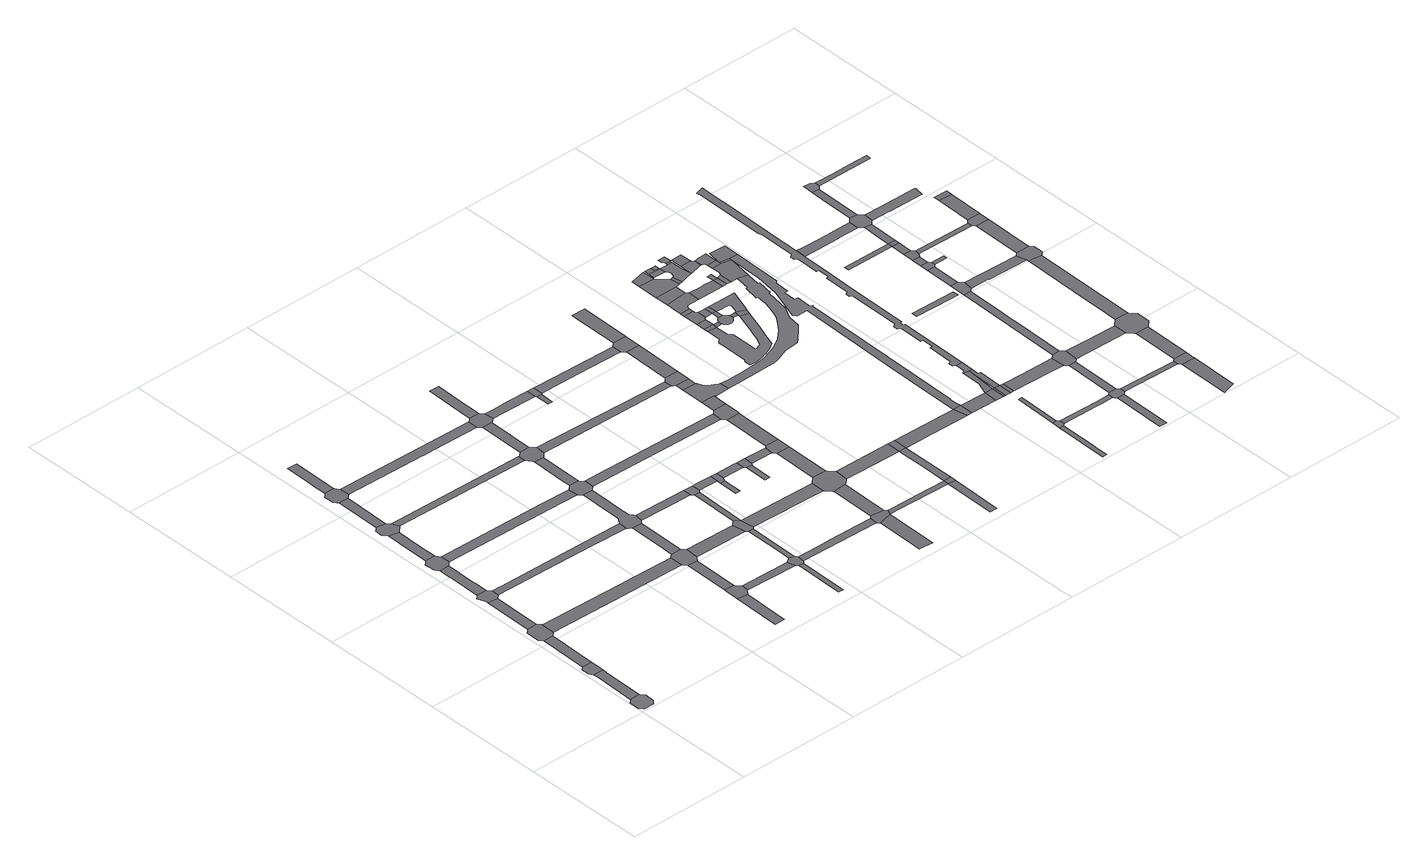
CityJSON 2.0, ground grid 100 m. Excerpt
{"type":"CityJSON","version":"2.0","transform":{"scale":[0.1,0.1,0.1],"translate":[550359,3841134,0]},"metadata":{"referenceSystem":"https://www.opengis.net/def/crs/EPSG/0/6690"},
"CityObjects":{
"road1":{"type":"Road","geometry":[{"type":"MultiSurface","lod":"1","boundaries":[[[0,1,2,3,4,5,6,7,8,9,10,11,12]]]}]},
"road2":{"type":"Road","attributes":{"RoadStructureAttribute.sectionType":"1"},"geometry":[{"type":"MultiSurface","lod":"1","boundaries":[[[13,14,15,16,17,2,1,18,19,20]]]}]},
"road3":{"type":"Road","geometry":[{"type":"MultiSurface","lod":"1","boundaries":[[[21,22,23,13,20,24]]]}]},
"road4":{"type":"Road","attributes":{"RoadStructureAttribute.sectionType":"1"},"geometry":[{"type":"MultiSurface","lod":"1","boundaries":[[[25,26,27,21,24]]]}]},
"road5":{"type":"Road","geometry":[{"type":"MultiSurface","lod":"1","boundaries":[[[28,29,30,31,32,33,34,35,36,37,26,25,38,39,40]]]}]},
"road6":{"type":"Road","attributes":{"RoadStructureAttribute.sectionType":"1"},"geometry":[{"type":"MultiSurface","lod":"1","boundaries":[[[41,31,30,42,43]]]}]},
"road7":{"type":"Road","geometry":[{"type":"MultiSurface","lod":"1","boundaries":[[[44,45,46,47,48,41,43,49,50]]]}]},
"road8":{"type":"Road","attributes":{"RoadStructureAttribute.sectionType":"1"},"geometry":[{"type":"MultiSurface","lod":"1","boundaries":[[[51,52,53,45,44,54,55,56,57,58]]]}]},
"road9":{"type":"Road","geometry":[{"type":"MultiSurface","lod":"1","boundaries":[[[59,60,61,62,63,51,58,64,65,66]]]}]},
"road10":{"type":"Road","attributes":{"RoadStructureAttribute.sectionType":"1"},"geometry":[{"type":"MultiSurface","lod":"1","boundaries":[[[67,68,60,59,69,70]]]}]},
"road11":{"type":"Road","geometry":[{"type":"MultiSurface","lod":"1","boundaries":[[[71,72,73,74,75,76,67,70,77,78,79]]]}]},
"road12":{"type":"Road","attributes":{"RoadStructureAttribute.sectionType":"1"},"geometry":[{"type":"MultiSurface","lod":"1","boundaries":[[[80,71,79,81]]]}]},
"road13":{"type":"Road","attributes":{"RoadStructureAttribute.sectionType":"1"},"geometry":[{"type":"MultiSurface","lod":"1","boundaries":[[[82,83,84,85,86,40,39,87,88,89]]]}]},
"road14":{"type":"Road","geometry":[{"type":"MultiSurface","lod":"1","boundaries":[[[90,91,92,93,94,95,96,97,80,81,98,99,100]]]}]},
"road15":{"type":"Road","attributes":{"RoadStructureAttribute.sectionType":"1"},"geometry":[{"type":"MultiSurface","lod":"1","boundaries":[[[101,102,103,104,105,106,93,92,107,108,109]]]}]},
"road16":{"type":"Road","attributes":{"RoadStructureAttribute.sectionType":"1"},"geometry":[{"type":"MultiSurface","lod":"1","boundaries":[[[110,111,112,50,49,113,114,115,116]]]}]},
"road17":{"type":"Road","attributes":{"RoadStructureAttribute.sectionType":"1"},"geometry":[{"type":"MultiSurface","lod":"1","boundaries":[[[117,118,66,65,119,120,121]]]}]},
"road18":{"type":"Road","attributes":{"RoadStructureAttribute.sectionType":"1"},"geometry":[{"type":"MultiSurface","lod":"1","boundaries":[[[122,123,124,125]]]}]},
"road19":{"type":"Road","geometry":[{"type":"MultiSurface","lod":"1","boundaries":[[[126,127,122,125,128,129,130,131,132]]]}]},
"road20":{"type":"Road","attributes":{"RoadStructureAttribute.sectionType":"1"},"geometry":[{"type":"MultiSurface","lod":"1","boundaries":[[[78,77,133,134]]]}]},
"road21":{"type":"Road","attributes":{"RoadStructureAttribute.sectionType":"1"},"geometry":[{"type":"MultiSurface","lod":"1","boundaries":[[[135,126,132,136,137]]]}]},
"road22":{"type":"Road","geometry":[{"type":"MultiSurface","lod":"1","boundaries":[[[138,139,140,89,88,141,135,137,142,143,144,145,146,147]]]}]},
"road23":{"type":"Road","attributes":{"RoadStructureAttribute.sectionType":"1"},"geometry":[{"type":"MultiSurface","lod":"1","boundaries":[[[100,99,148,149,150,151,152,153]]]}]},
"road24":{"type":"Road","attributes":{"RoadStructureAttribute.sectionType":"1"},"geometry":[{"type":"MultiSurface","lod":"1","boundaries":[[[154,155,156,138,147,157,158]]]}]},
"road25":{"type":"Road","attributes":{"RoadStructureAttribute.sectionType":"1"},"geometry":[{"type":"MultiSurface","lod":"1","boundaries":[[[159,130,129,160,161]]]}]},
"road26":{"type":"Road","geometry":[{"type":"MultiSurface","lod":"1","boundaries":[[[162,163,164,165,166,167,168,116,115,169,170,154,158,171,172,173,174,175,176,177,178,179,180,181,182,183]]]}]},
"road27":{"type":"Road","attributes":{"RoadStructureAttribute.sectionType":"1"},"geometry":[{"type":"MultiSurface","lod":"1","boundaries":[[[145,144,184,185]]]}]},
"road28":{"type":"Road","attributes":{"RoadStructureAttribute.sectionType":"1"},"geometry":[{"type":"MultiSurface","lod":"1","boundaries":[[[186,187,188,189,190,191,192]]]}]},
"road29":{"type":"Road","geometry":[{"type":"MultiSurface","lod":"1","boundaries":[[[193,194,121,120,195,162,183,196,197,198,199,200,201,202]]]}]},
"road30":{"type":"Road","geometry":[{"type":"MultiSurface","lod":"1","boundaries":[[[203,204,161,160,205,206,186,192,207,208,209,210,211]]]}]},
"road31":{"type":"Road","attributes":{"RoadStructureAttribute.sectionType":"1"},"geometry":[{"type":"MultiSurface","lod":"1","boundaries":[[[212,213,214,193,202,215,216,217]]]}]},
"road32":{"type":"Road","attributes":{"RoadStructureAttribute.sectionType":"1"},"geometry":[{"type":"MultiSurface","lod":"1","boundaries":[[[218,219,220,203,211,221,222]]]}]},
"road33":{"type":"Road","attributes":{"RoadStructureAttribute.sectionType":"1"},"geometry":[{"type":"MultiSurface","lod":"1","boundaries":[[[174,173,223,224,225]]]}]},
"road34":{"type":"Road","geometry":[{"type":"MultiSurface","lod":"1","boundaries":[[[226,227,228,229,230,231,134,133,232,212,217,233,234,235,236,237]]]}]},
"road35":{"type":"Road","geometry":[{"type":"MultiSurface","lod":"1","boundaries":[[[238,239,185,184,240,241,218,222,242,243,244,245]]]}]},
"road36":{"type":"Road","attributes":{"RoadStructureAttribute.sectionType":"1"},"geometry":[{"type":"MultiSurface","lod":"1","boundaries":[[[246,230,229,247,248]]]}]},
"road37":{"type":"Road","attributes":{"RoadStructureAttribute.sectionType":"1"},"geometry":[{"type":"MultiSurface","lod":"1","boundaries":[[[249,238,245,250,251,252,253]]]}]},
"road38":{"type":"Road","geometry":[{"type":"MultiSurface","lod":"1","boundaries":[[[254,255,256,257,258,153,152,259,246,248,260,261]]]}]},
"road39":{"type":"Road","geometry":[{"type":"MultiSurface","lod":"1","boundaries":[[[225,224,249,253,262,263]]]}]},
"road40":{"type":"Road","attributes":{"RoadStructureAttribute.sectionType":"1"},"geometry":[{"type":"MultiSurface","lod":"1","boundaries":[[[264,265,266,209,208,267,268]]]}]},
"road41":{"type":"Road","attributes":{"RoadStructureAttribute.sectionType":"1"},"geometry":[{"type":"MultiSurface","lod":"1","boundaries":[[[269,270,271,272,256,255,273,274,275]]]}]},
"road42":{"type":"Road","attributes":{"RoadStructureAttribute.sectionType":"1"},"geometry":[{"type":"MultiSurface","lod":"1","boundaries":[[[276,263,262,277,278]]]}]},
"road43":{"type":"Road","attributes":{"RoadStructureAttribute.sectionType":"1"},"geometry":[{"type":"MultiSurface","lod":"1","boundaries":[[[279,244,243,280,281,282,283,284,285]]]}]},
"road44":{"type":"Road","geometry":[{"type":"MultiSurface","lod":"1","boundaries":[[[286,287,288,289]]]}]},
"road45":{"type":"Road","attributes":{"RoadStructureAttribute.sectionType":"1"},"geometry":[{"type":"MultiSurface","lod":"1","boundaries":[[[290,291,261,260,292,293]]]}]},
"road46":{"type":"Road","geometry":[{"type":"MultiSurface","lod":"1","boundaries":[[[278,277,286,289,294,295]]]}]},
"road47":{"type":"Road","attributes":{"RoadStructureAttribute.sectionType":"1"},"geometry":[{"type":"MultiSurface","lod":"1","boundaries":[[[296,297,200,199,298,299]]]}]},
"road48":{"type":"Road","attributes":{"RoadStructureAttribute.sectionType":"1"},"geometry":[{"type":"MultiSurface","lod":"1","boundaries":[[[300,301,302,303,304,305]]]}]},
"road49":{"type":"Road","attributes":{"RoadStructureAttribute.sectionType":"1"},"geometry":[{"type":"MultiSurface","lod":"1","boundaries":[[[306,295,294,307,308]]]}]},
"road50":{"type":"Road","geometry":[{"type":"MultiSurface","lod":"1","boundaries":[[[309,310,311,312,313]]]}]},
"road51":{"type":"Road","geometry":[{"type":"MultiSurface","lod":"1","boundaries":[[[314,315,268,267,316,301,300,317,318,319,320]]]}]},
"road52":{"type":"Road","geometry":[{"type":"MultiSurface","lod":"1","boundaries":[[[321,322,323,324,325]]]}]},
"road53":{"type":"Road","attributes":{"RoadStructureAttribute.sectionType":"1"},"geometry":[{"type":"MultiSurface","lod":"1","boundaries":[[[326,327,237,236,328,329,330,331]]]}]},
"road54":{"type":"Road","geometry":[{"type":"MultiSurface","lod":"1","boundaries":[[[293,292,309,313,332,333]]]}]},
"road55":{"type":"Road","geometry":[{"type":"MultiSurface","lod":"1","boundaries":[[[308,307,321,325,334,335]]]}]},
"road56":{"type":"Road","attributes":{"RoadStructureAttribute.sectionType":"1"},"geometry":[{"type":"MultiSurface","lod":"1","boundaries":[[[336,337,314,320]]]}]},
"road57":{"type":"Road","geometry":[{"type":"MultiSurface","lod":"1","boundaries":[[[338,339,340,285,284,341,342,337,336,343,344,345,346,347,348,349]]]}]},
"road58":{"type":"Road","attributes":{"RoadStructureAttribute.sectionType":"1"},"geometry":[{"type":"MultiSurface","lod":"1","boundaries":[[[335,334,350,351]]]}]},
"road59":{"type":"Road","attributes":{"RoadStructureAttribute.sectionType":"1"},"geometry":[{"type":"MultiSurface","lod":"1","boundaries":[[[352,338,349,353]]]}]},
"road60":{"type":"Road","attributes":{"RoadStructureAttribute.sectionType":"1"},"geometry":[{"type":"MultiSurface","lod":"1","boundaries":[[[354,355,356,318,317,357,358,359,360]]]}]},
"road61":{"type":"Road","geometry":[{"type":"MultiSurface","lod":"1","boundaries":[[[361,362,363,351,350,364,365,352,353,366,367,368]]]}]},
"road62":{"type":"Road","attributes":{"RoadStructureAttribute.sectionType":"1"},"geometry":[{"type":"MultiSurface","lod":"1","boundaries":[[[369,333,332,370,371,372,373,374]]]}]},
"road63":{"type":"Road","attributes":{"RoadStructureAttribute.sectionType":"1"},"geometry":[{"type":"MultiSurface","lod":"1","boundaries":[[[375,361,368,376]]]}]},
"road64":{"type":"Road","geometry":[{"type":"MultiSurface","lod":"1","boundaries":[[[377,378,299,298,379,380,375,376,381,382,383]]]}]},
"road65":{"type":"Road","attributes":{"RoadStructureAttribute.sectionType":"1"},"geometry":[{"type":"MultiSurface","lod":"1","boundaries":[[[346,345,384,385,386]]]}]},
"road66":{"type":"Road","attributes":{"RoadStructureAttribute.sectionType":"1"},"geometry":[{"type":"MultiSurface","lod":"1","boundaries":[[[359,387,388,389,390]]]}]},
"road67":{"type":"Road","attributes":{"RoadStructureAttribute.sectionType":"1"},"geometry":[{"type":"MultiSurface","lod":"1","boundaries":[[[391,377,383,392]]]}]},
"road68":{"type":"Road","geometry":[{"type":"MultiSurface","lod":"1","boundaries":[[[393,360,359,390]]]}]},
"road69":{"type":"Road","attributes":{"RoadStructureAttribute.sectionType":"1"},"geometry":[{"type":"MultiSurface","lod":"1","boundaries":[[[394,395,396,397,398,399]]]}]},
"road70":{"type":"Road","geometry":[{"type":"MultiSurface","lod":"1","boundaries":[[[400,401,402,331,330,403,404,394,399,405,406]]]}]},
"road71":{"type":"Road","geometry":[{"type":"MultiSurface","lod":"1","boundaries":[[[395,407,408,391,392,409,410,411,412,413,414,415,416,417,418,419,420,421,422,396]]]}]},
"road72":{"type":"Road","attributes":{"RoadStructureAttribute.sectionType":"1"},"geometry":[{"type":"MultiSurface","lod":"1","boundaries":[[[385,423,424,360,393,425]]]}]},
"road73":{"type":"Road","attributes":{"RoadStructureAttribute.sectionType":"1"},"geometry":[{"type":"MultiSurface","lod":"1","boundaries":[[[426,427,400,406,428,429]]]}]},
"road74":{"type":"Road","geometry":[{"type":"MultiSurface","lod":"1","boundaries":[[[386,385,425,430]]]}]},
"road75":{"type":"Road","geometry":[{"type":"MultiSurface","lod":"1","boundaries":[[[431,432,433,374,373,434,435,426,429,436]]]}]},
"road76":{"type":"Road","attributes":{"RoadStructureAttribute.sectionType":"1"},"geometry":[{"type":"MultiSurface","lod":"1","boundaries":[[[437,438,431,436,439]]]}]},
"road77":{"type":"Road","attributes":{"RoadStructureAttribute.sectionType":"1"},"geometry":[{"type":"MultiSurface","lod":"1","boundaries":[[[440,430,425,441,442,443,444,445,446,447,448,449]]]}]},
"road78":{"type":"Road","geometry":[{"type":"MultiSurface","lod":"1","boundaries":[[[450,451,452,453]]]}]},
"road79":{"type":"Road","attributes":{"RoadStructureAttribute.sectionType":"1"},"geometry":[{"type":"MultiSurface","lod":"1","boundaries":[[[454,450,453,455]]]}]},
"road80":{"type":"Road","attributes":{"RoadStructureAttribute.sectionType":"1"},"geometry":[{"type":"MultiSurface","lod":"1","boundaries":[[[451,456,457,458,459,460,461,462,463,464,465,466,467,468,469,470,471,472,473,474,475,476,477,478,479,480,481,482,483,484,485,486,487,488,489,452]]]}]},
"road81":{"type":"Road","geometry":[{"type":"MultiSurface","lod":"1","boundaries":[[[490,454,455,491,492,493,494,495,496]]]}]},
"road82":{"type":"Road","geometry":[{"type":"MultiSurface","lod":"1","boundaries":[[[449,448,497,498]]]}]},
"road83":{"type":"Road","geometry":[{"type":"MultiSurface","lod":"1","boundaries":[[[499,500,453,452,501,502]]]}]},
"road84":{"type":"Road","attributes":{"function":"1","RoadStructureAttribute.sectionType":"7"},"geometry":[{"type":"MultiSurface","lod":"1","boundaries":[[[503,504,505,506,507,508,509,510,511,512,513,514,515,516,517,518,519,520,521,522,523,524,525,526,527,413,412,528,529,530,531,532,533,534,535,536,537,538,539,540,541,542,543,544,545,546,547]]]}]},
"road85":{"type":"Road","attributes":{"RoadStructureAttribute.sectionType":"1"},"geometry":[{"type":"MultiSurface","lod":"1","boundaries":[[[548,490,496,549]]]}]},
"road86":{"type":"Road","attributes":{"RoadStructureAttribute.sectionType":"1"},"geometry":[{"type":"MultiSurface","lod":"1","boundaries":[[[550,551,493,492,552,553,554,555]]]}]},
"road87":{"type":"Road","geometry":[{"type":"MultiSurface","lod":"1","boundaries":[[[556,557,558,559,560,561,562,563,499,502,564,565,566,567,568,569,570,571,572,573,574,575]]]}]},
"road88":{"type":"Road","geometry":[{"type":"MultiSurface","lod":"1","boundaries":[[[554,576,560,559,577,578]]]}]},
"road89":{"type":"Road","geometry":[{"type":"MultiSurface","lod":"1","boundaries":[[[579,580,581,582,548,549,583,584,585,586,587]]]}]},
"road90":{"type":"Road","attributes":{"RoadStructureAttribute.sectionType":"1"},"geometry":[{"type":"MultiSurface","lod":"1","boundaries":[[[588,589,590,591,592,593,594,595,596]]]}]},
"road91":{"type":"Road","geometry":[{"type":"MultiSurface","lod":"1","boundaries":[[[555,554,578,597]]]}]},
"road92":{"type":"Road","attributes":{"RoadStructureAttribute.sectionType":"1"},"geometry":[{"type":"MultiSurface","lod":"1","boundaries":[[[598,581,580,599]]]}]},
"road93":{"type":"Road","attributes":{"RoadStructureAttribute.sectionType":"7"},"geometry":[{"type":"MultiSurface","lod":"1","boundaries":[[[498,497,600,601]]]}]},
"road94":{"type":"Road","geometry":[{"type":"MultiSurface","lod":"1","boundaries":[[[602,575,574,603]]]}]},
"road95":{"type":"Road","attributes":{"RoadStructureAttribute.sectionType":"1"},"geometry":[{"type":"MultiSurface","lod":"1","boundaries":[[[604,605,606,607,608]]]}]},
"road96":{"type":"Road","geometry":[{"type":"MultiSurface","lod":"1","boundaries":[[[607,598,599,609,610,611,608]]]}]},
"road97":{"type":"Road","geometry":[{"type":"MultiSurface","lod":"1","boundaries":[[[612,588,596,613,614,615,616,617]]]}]},
"road98":{"type":"Road","geometry":[{"type":"MultiSurface","lod":"1","boundaries":[[[618,602,603,473,472,619]]]}]},
"road99":{"type":"Road","attributes":{"RoadStructureAttribute.sectionType":"1"},"geometry":[{"type":"MultiSurface","lod":"1","boundaries":[[[620,621,622,597,578,623,624,625,626,627,628,629,630,631,618,619]]]}]},
"road100":{"type":"Road","attributes":{"RoadStructureAttribute.sectionType":"1"},"geometry":[{"type":"MultiSurface","lod":"1","boundaries":[[[632,633,634,612,617]]]}]},
"road101":{"type":"Road","geometry":[{"type":"MultiSurface","lod":"1","boundaries":[[[601,600,635,636]]]}]},
"road102":{"type":"Road","attributes":{"RoadStructureAttribute.sectionType":"1"},"geometry":[{"type":"MultiSurface","lod":"1","boundaries":[[[637,638,610,609,639]]]}]},
"road103":{"type":"Road","geometry":[{"type":"MultiSurface","lod":"1","boundaries":[[[640,641,642,643,644]]]}]},
"road104":{"type":"Road","geometry":[{"type":"MultiSurface","lod":"1","boundaries":[[[645,646,647,648,642,641,649,650,651,652,653,654,655]]]}]},
"road105":{"type":"Road","attributes":{"RoadStructureAttribute.sectionType":"1"},"geometry":[{"type":"MultiSurface","lod":"1","boundaries":[[[656,657,658,587,586,659,660,661,662]]]}]},
"road106":{"type":"Road","attributes":{"RoadStructureAttribute.sectionType":"7"},"geometry":[{"type":"MultiSurface","lod":"1","boundaries":[[[636,635,663,664]]]}]},
"road107":{"type":"Road","attributes":{"RoadStructureAttribute.sectionType":"1"},"geometry":[{"type":"MultiSurface","lod":"1","boundaries":[[[665,666,601,636,667,668]]]}]},
"road108":{"type":"Road","attributes":{"RoadStructureAttribute.sectionType":"1"},"geometry":[{"type":"MultiSurface","lod":"1","boundaries":[[[669,670,671,672,673,674,675,676,677,678,679,680,449,498,681,682,683,684,685,686,687,688,689,690,691,692,693,694,695,696,697,698,699]]]}]},
"road109":{"type":"Road","geometry":[{"type":"MultiSurface","lod":"1","boundaries":[[[700,701,702,703,644,643]]]}]},
"road110":{"type":"Road","geometry":[{"type":"MultiSurface","lod":"1","boundaries":[[[664,663,704,705,706,707]]]}]},
"road111":{"type":"Road","attributes":{"RoadStructureAttribute.sectionType":"7"},"geometry":[{"type":"MultiSurface","lod":"1","boundaries":[[[707,706,708,709]]]}]},
"road112":{"type":"Road","geometry":[{"type":"MultiSurface","lod":"1","boundaries":[[[655,654,710,711,712,713,714,715,716,637,639,717,718,719,720,721,722,723,724,725,726]]]}]},
"road113":{"type":"Road","geometry":[{"type":"MultiSurface","lod":"1","boundaries":[[[668,664,707,727,728,729,730]]]}]},
"road114":{"type":"Road","geometry":[{"type":"MultiSurface","lod":"1","boundaries":[[[731,732,733,665,668,730,734]]]}]},
"road115":{"type":"Road","attributes":{"RoadStructureAttribute.sectionType":"1"},"geometry":[{"type":"MultiSurface","lod":"1","boundaries":[[[735,736,720,719,737]]]}]},
"road116":{"type":"Road","geometry":[{"type":"MultiSurface","lod":"1","boundaries":[[[662,661,738,739]]]}]},
"road117":{"type":"Road","geometry":[{"type":"MultiSurface","lod":"1","boundaries":[[[740,726,725,741]]]}]},
"road118":{"type":"Road","attributes":{"RoadStructureAttribute.sectionType":"1"},"geometry":[{"type":"MultiSurface","lod":"1","boundaries":[[[742,615,614,743,744,745,746]]]}]},
"road119":{"type":"Road","geometry":[{"type":"MultiSurface","lod":"1","boundaries":[[[747,748,749,750,740,741,751,752,753,754]]]}]},
"road120":{"type":"Road","geometry":[{"type":"MultiSurface","lod":"1","boundaries":[[[755,756,757,758,662,739]]]}]},
"road121":{"type":"Road","attributes":{"RoadStructureAttribute.sectionType":"1"},"geometry":[{"type":"MultiSurface","lod":"1","boundaries":[[[759,760,761,762,739,738,763]]]}]},
"road122":{"type":"Road","geometry":[{"type":"MultiSurface","lod":"1","boundaries":[[[764,765,766,767,768,737,719,769,770,771]]]}]},
"road123":{"type":"Road","geometry":[{"type":"MultiSurface","lod":"1","boundaries":[[[772,773,774,775,776,767,766]]]}]},
"road124":{"type":"Road","attributes":{"RoadStructureAttribute.sectionType":"1"},"geometry":[{"type":"MultiSurface","lod":"1","boundaries":[[[771,770,777]]]}]},
"road125":{"type":"Road","geometry":[{"type":"MultiSurface","lod":"1","boundaries":[[[778,779,780,781,782,759,763,503,547,783,784]]]}]},
"road126":{"type":"Road","attributes":{"RoadStructureAttribute.sectionType":"1"},"geometry":[{"type":"MultiSurface","lod":"1","boundaries":[[[785,786,779,778]]]}]},
"road127":{"type":"Road","geometry":[{"type":"MultiSurface","lod":"1","boundaries":[[[787,788,789,771,777,790,791,792,786,785]]]}]},
"road128":{"type":"Road","attributes":{"RoadStructureAttribute.sectionType":"1"},"geometry":[{"type":"MultiSurface","lod":"1","boundaries":[[[793,794,795,796,797,798,709,708]]]}]},
"road129":{"type":"Road","attributes":{"RoadStructureAttribute.sectionType":"1"},"geometry":[{"type":"MultiSurface","lod":"1","boundaries":[[[799,800,801,802]]]}]},
"road130":{"type":"Road","attributes":{"function":"1","RoadStructureAttribute.sectionType":"7"},"geometry":[{"type":"MultiSurface","lod":"1","boundaries":[[[803,778,784,669]]]}]},
"road131":{"type":"Road","geometry":[{"type":"MultiSurface","lod":"1","boundaries":[[[804,805,746,745,806,799,802,807,808,809]]]}]},
"road132":{"type":"Road","geometry":[{"type":"MultiSurface","lod":"1","boundaries":[[[810,803,669,699,811]]]}]},
"road133":{"type":"Road","attributes":{"RoadStructureAttribute.sectionType":"1"},"geometry":[{"type":"MultiSurface","lod":"1","boundaries":[[[812,813,804,809,814,815]]]}]},
"road134":{"type":"Road","attributes":{"RoadStructureAttribute.sectionType":"1"},"geometry":[{"type":"MultiSurface","lod":"1","boundaries":[[[816,817,818,819,820,821,822,823,824,825,826,827,828,829,830,831,832,833,834,835,836,837,838,839,840,841,842,843,844,845,846,847,848,849,850,851,852,853,854,855,856,857,858,859,860,861,862,863,864,865,866,867,868,869,731,734]]]}]},
"road135":{"type":"Road","geometry":[{"type":"MultiSurface","lod":"1","boundaries":[[[870,871,872,873,874,875,795,794,876,812,815,877,878,879]]]}]},
"road136":{"type":"Road","geometry":[{"type":"MultiSurface","lod":"1","boundaries":[[[880,881,882,883,884]]]}]},
"road137":{"type":"Road","attributes":{"RoadStructureAttribute.sectionType":"1"},"geometry":[{"type":"MultiSurface","lod":"1","boundaries":[[[808,807,885,886]]]}]},
"road138":{"type":"Road","attributes":{"RoadStructureAttribute.sectionType":"1"},"geometry":[{"type":"MultiSurface","lod":"1","boundaries":[[[887,873,872,888,889,890,891,892]]]}]},
"road139":{"type":"Road","attributes":{"RoadStructureAttribute.sectionType":"1"},"geometry":[{"type":"MultiSurface","lod":"1","boundaries":[[[893,894,895,896,879,878,897,898]]]}]},
"road140":{"type":"Road","geometry":[{"type":"MultiSurface","lod":"1","boundaries":[[[899,900,901,902]]]}]},
"road141":{"type":"Road","attributes":{"RoadStructureAttribute.sectionType":"1"},"geometry":[{"type":"MultiSurface","lod":"1","boundaries":[[[903,904,905,906]]]}]},
"road142":{"type":"Road","geometry":[{"type":"MultiSurface","lod":"1","boundaries":[[[907,908,887,892,909,910,911,912,913,914,915]]]}]},
"road143":{"type":"Road","attributes":{"RoadStructureAttribute.sectionType":"1"},"geometry":[{"type":"MultiSurface","lod":"1","boundaries":[[[916,917,918,919,920,921,922,923,924,925,926,927,928,929,930,931,932]]]}]},
"road144":{"type":"Road","attributes":{"RoadStructureAttribute.sectionType":"1"},"geometry":[{"type":"MultiSurface","lod":"1","boundaries":[[[933,907,915,934]]]}]},
"road145":{"type":"Road","geometry":[{"type":"MultiSurface","lod":"1","boundaries":[[[935,936,937,886,885,938,939,903,906,940,941,942,943]]]}]},
"road146":{"type":"Road","geometry":[{"type":"MultiSurface","lod":"1","boundaries":[[[944,933,934,945,946,947]]]}]},
"road147":{"type":"Road","attributes":{"RoadStructureAttribute.sectionType":"1"},"geometry":[{"type":"MultiSurface","lod":"1","boundaries":[[[948,944,947,949]]]}]},
"road148":{"type":"Road","attributes":{"RoadStructureAttribute.sectionType":"1"},"geometry":[{"type":"MultiSurface","lod":"1","boundaries":[[[950,951,935,943,952,953]]]}]},
"road149":{"type":"Road","geometry":[{"type":"MultiSurface","lod":"1","boundaries":[[[954,948,949,955,956,957]]]}]},
"road150":{"type":"Road","attributes":{"RoadStructureAttribute.sectionType":"1"},"geometry":[{"type":"MultiSurface","lod":"1","boundaries":[[[901,954,957,958]]]}]},
"road151":{"type":"Road","geometry":[{"type":"MultiSurface","lod":"1","boundaries":[[[959,960,946,945]]]}]},
"road152":{"type":"Road","geometry":[{"type":"MultiSurface","lod":"1","boundaries":[[[902,901,958,961]]]}]},
"road153":{"type":"Road","geometry":[{"type":"MultiSurface","lod":"1","boundaries":[[[962,963,964,898,897,965,966,950,953,967,968,969,970,971]]]}]},
"road154":{"type":"Road","attributes":{"RoadStructureAttribute.sectionType":"1"},"geometry":[{"type":"MultiSurface","lod":"1","boundaries":[[[972,973,902,961,974]]]}]},
"road155":{"type":"Road","attributes":{"RoadStructureAttribute.sectionType":"1"},"geometry":[{"type":"MultiSurface","lod":"1","boundaries":[[[975,912,911,976,977,978,979,980]]]}]},
"road156":{"type":"Road","geometry":[{"type":"MultiSurface","lod":"1","boundaries":[[[981,982,983,932,931,984,985,986,972,974,987,988,989,990,991,992,993]]]}]},
"road157":{"type":"Road","attributes":{"RoadStructureAttribute.sectionType":"1"},"geometry":[{"type":"MultiSurface","lod":"1","boundaries":[[[994,995,981,993,996]]]}]},
"road158":{"type":"Road","attributes":{"RoadStructureAttribute.sectionType":"1"},"geometry":[{"type":"MultiSurface","lod":"1","boundaries":[[[997,998,999,1000,962,971,1001]]]}]},
"road159":{"type":"Road","attributes":{"RoadStructureAttribute.sectionType":"1"},"geometry":[{"type":"MultiSurface","lod":"1","boundaries":[[[1002,1003,956,955,1004,1005,1006]]]}]},
"road160":{"type":"Road","geometry":[{"type":"MultiSurface","lod":"1","boundaries":[[[1007,994,996,1008,1009,1010]]]}]},
"road161":{"type":"Road","geometry":[{"type":"MultiSurface","lod":"1","boundaries":[[[1011,1012,1013,1014,980,979,997,1001,1015,1016]]]}]},
"road162":{"type":"Road","attributes":{"RoadStructureAttribute.sectionType":"1"},"geometry":[{"type":"MultiSurface","lod":"1","boundaries":[[[1017,1018,1019,990,989,1020,1021,1022,1023,1024]]]}]},
"road163":{"type":"Road","attributes":{"RoadStructureAttribute.sectionType":"1"},"geometry":[{"type":"MultiSurface","lod":"1","boundaries":[[[1025,1026,1014,1013,1027]]]}]},
"road164":{"type":"Road","geometry":[{"type":"MultiSurface","lod":"1","boundaries":[[[1028,1029,1006,1005,1030,1025,1027,1031,1032,1033]]]}]},
"road165":{"type":"Road","attributes":{"RoadStructureAttribute.sectionType":"1"},"geometry":[{"type":"MultiSurface","lod":"1","boundaries":[[[1034,1035,1009,1008,1036,1037]]]}]},
"road166":{"type":"Road","attributes":{"RoadStructureAttribute.sectionType":"1"},"geometry":[{"type":"MultiSurface","lod":"1","boundaries":[[[1038,1028,1033,1039]]]}]},
"road167":{"type":"Road","geometry":[{"type":"MultiSurface","lod":"1","boundaries":[[[1040,1038,1039,1041]]]}]}
},
"vertices":[
[131,148,0],[119,161,0],[39,158,0],[30,150,0],[8,131,0],[8,49,0],[27,30,0],[36,20,0],[36,19,0],[116,16,0],[126,28,0],[144,47,0],[147,127,0],
[48,533,0],[47,496,0],[40,201,0],[39,161,0],[39,160,0],[120,200,0],[128,497,0],[129,530,0],
[50,647,0],[29,626,0],[28,563,0],[132,644,0],
[143,1042,0],[62,1039,0],[50,655,0],
[174,1188,0],[169,1193,0],[151,1214,0],[70,1211,0],[49,1192,0],[44,1187,0],[39,1183,0],[38,1072,0],[42,1067,0],[44,1065,0],[164,1062,0],[170,1068,0],[177,1184,0],
[78,1612,0],[158,1602,0],[159,1606,0],
[161,1724,0],[80,1722,0],[65,1708,0],[52,1697,0],[79,1633,0],[187,1632,0],[188,1694,0],
[88,2099,0],[86,2000,0],[85,1994,0],[163,1841,0],[163,1842,0],[165,1993,0],[166,2001,0],[167,2099,0],
[172,2247,0],[91,2246,0],[74,2230,0],[59,2215,0],[64,2135,0],[181,2114,0],[197,2130,0],[199,2212,0],
[100,2622,0],[94,2396,0],[174,2395,0],[178,2603,0],
[103,2748,0],[84,2730,0],[76,2723,0],[69,2658,0],[77,2651,0],[100,2628,0],[231,2657,0],[206,2711,0],[178,2739,0],
[110,3122,0],[189,3121,0],
[1238,1157,0],[1138,1159,0],[990,1163,0],[873,1166,0],[614,1173,0],[174,1071,0],[1326,1045,0],[1323,1155,0],
[202,3251,0],[191,3264,0],[192,3269,0],[111,3265,0],[101,3254,0],[82,3235,0],[83,3154,0],[99,3134,0],[201,3131,0],[223,3150,0],[219,3231,0],
[120,3645,0],[120,3640,0],[116,3450,0],[114,3354,0],[114,3353,0],[112,3271,0],[192,3278,0],[198,3594,0],[199,3643,0],
[674,1686,0],[260,1693,0],[258,1693,0],[622,1624,0],[1037,1614,0],[1332,1606,0],[1338,1673,0],
[1108,2192,0],[1107,2192,0],[1105,2112,0],[1347,2108,0],[1344,2187,0],
[1342,509,0],[1332,125,0],[1413,127,0],[1423,499,0],
[1345,640,0],[1344,622,0],[1452,535,0],[1458,535,0],[1464,595,0],[1459,601,0],[1425,639,0],
[1351,2631,0],[1352,2691,0],
[1353,1013,0],[1425,640,0],[1432,1010,0],
[1357,1180,0],[1357,1178,0],[1346,1171,0],[1330,1041,0],[1432,1011,0],[1456,1039,0],[1460,1044,0],[1467,1152,0],[1439,1178,0],[1437,1180,0],
[890,3135,0],[892,3135,0],[991,3133,0],[993,3133,0],[1368,3125,0],[1371,3205,0],
[1365,1576,0],[1361,1373,0],[1359,1267,0],[1441,1371,0],[1445,1574,0],
[1819,588,0],[1885,524,0],[1867,587,0],
[1377,2077,0],[1376,2051,0],[1374,1943,0],[1371,1816,0],[1368,1721,0],[1348,1689,0],[1342,1679,0],[1339,1599,0],[1346,1593,0],[1446,1578,0],[1462,1595,0],[1467,1600,0],[1479,1670,0],[1474,1675,0],[1468,1681,0],[1449,1702,0],[1451,1810,0],[1451,1815,0],[1451,1834,0],[1452,1892,0],[1452,1898,0],[1456,2074,0],
[1896,1034,0],[1881,1144,0],
[1902,507,0],[1892,116,0],[1891,105,0],[1931,102,0],[1931,104,0],[1932,111,0],[1940,505,0],
[1381,2219,0],[1350,2187,0],[1349,2106,0],[1458,2076,0],[1483,2102,0],[1486,2105,0],[1488,2106,0],[1494,2185,0],[1485,2185,0],[1461,2218,0],
[1908,616,0],[1887,602,0],[1888,521,0],[1901,508,0],[1948,514,0],[1957,525,0],[1962,583,0],[1953,594,0],[1946,602,0],
[1389,2571,0],[1382,2267,0],[1381,2239,0],[1461,2237,0],[1468,2567,0],[1468,2569,0],
[1915,1020,0],[1910,721,0],[1909,617,0],[1947,609,0],[1955,1020,0],
[1691,1594,0],[1904,1589,0],[1906,1658,0],
[1509,2684,0],[1504,2690,0],[1492,2702,0],[1473,2723,0],[1392,2720,0],[1363,2691,0],[1389,2585,0],[1472,2574,0],[1480,2583,0],[1489,2593,0],[1502,2607,0],[1510,2684,0],
[1918,1177,0],[1894,1156,0],[1898,1034,0],[1900,1032,0],[1959,1024,0],[1969,1034,0],[1958,1143,0],[1959,1147,0],
[1400,3098,0],[1481,3096,0],[1482,3096,0],
[1927,1570,0],[1959,1177,0],[1963,1326,0],[1965,1401,0],[1970,1569,0],
[1510,3205,0],[1484,3232,0],[1404,3231,0],[1398,3226,0],[1372,3205,0],[1369,3124,0],[1518,3123,0],[1513,3202,0],
[1985,1588,0],[1987,1656,0],
[2495,574,0],[2257,578,0],[2141,580,0],[2610,509,0],[2614,572,0],
[1414,3642,0],[1407,3358,0],[1407,3342,0],[1406,3337,0],[1487,3340,0],[1487,3356,0],[1494,3640,0],
[2014,1655,0],[2145,1583,0],[2147,1651,0],
[1969,1143,0],[2149,1030,0],[2151,1030,0],[2267,1027,0],[2269,1027,0],[2592,1019,0],[2593,1129,0],
[2144,1549,0],[2143,1397,0],[2183,1397,0],[2184,1549,0],
[1720,3198,0],[1592,3200,0],[1894,3115,0],[1896,3194,0],
[2200,1582,0],[2202,1650,0],
[1722,2180,0],[1687,2181,0],[2636,2082,0],[2642,2160,0],
[2742,515,0],[2632,490,0],[2624,150,0],[2624,148,0],[2622,96,0],[2733,83,0],
[2350,1646,0],[2377,1576,0],[2379,1645,0],
[1902,3102,0],[1900,2994,0],[1921,2994,0],[1940,2994,0],[1942,3102,0],
[2632,592,0],[2620,579,0],[2623,497,0],[2743,519,0],[2759,559,0],[2745,577,0],[2743,580,0],
[2394,1564,0],[2391,1374,0],[2412,1374,0],[2434,1375,0],[2437,1555,0],
[1876,2672,0],[1875,2672,0],[1590,2606,0],[1729,2602,0],[2647,2584,0],[2648,2646,0],
[1952,3113,0],[1954,3193,0],
[2452,1572,0],[2454,1643,0],
[2752,970,0],[2642,964,0],
[2646,1179,0],[2642,1175,0],[2598,1134,0],[2597,1014,0],[2637,969,0],[2757,975,0],[2793,1009,0],[2799,1014,0],[2807,1122,0],[2800,1129,0],[2761,1168,0],[2757,1172,0],
[2629,1569,0],[2636,1637,0],
[2653,1541,0],[2764,1539,0],
[3147,552,0],[3118,553,0],[2813,557,0],[2750,519,0],[2813,517,0],[3265,506,0],[3267,551,0],
[2656,1654,0],[2641,1637,0],[2638,1637,0],[2634,1563,0],[2636,1561,0],[2765,1562,0],[2766,1631,0],[2767,1652,0],
[2126,3189,0],[2125,3109,0],[2373,3104,0],[2375,3104,0],[2659,3097,0],[2659,3178,0],
[2665,2047,0],[2775,2046,0],
[2670,2186,0],[2646,2160,0],[2637,2081,0],[2647,2069,0],[2776,2070,0],[2778,2160,0],[2779,2185,0],
[3271,1002,0],[3271,1001,0],[3272,1113,0],
[3256,82,0],[3256,81,0],[3313,79,0],[3327,502,0],
[2671,2306,0],[2782,2303,0],
[3329,552,0],
[2675,2564,0],[2674,2496,0],[2786,2493,0],[2786,2495,0],[2787,2525,0],[2788,2561,0],
[2680,2677,0],[2675,2672,0],[2656,2653,0],[2659,2575,0],[2672,2566,0],[2789,2597,0],[2790,2674,0],
[2674,2470,0],[2673,2398,0],[2787,2303,0],[2793,2303,0],[2793,2296,0],[2913,2299,0],[2911,2382,0],[2891,2386,0],[2873,2396,0],[2856,2406,0],[2833,2418,0],[2821,2433,0],[2805,2451,0],[2798,2480,0],[2794,2491,0],[2794,2476,0],
[3273,745,0],[3273,743,0],[3333,1000,0],
[2688,3068,0],[2680,2688,0],[2792,2752,0],[2799,3066,0],
[3334,1111,0],
[2693,3203,0],[2688,3199,0],[2685,3197,0],[2679,3077,0],[2684,3072,0],[2802,3201,0],
[2700,3621,0],[2700,3610,0],[2812,3619,0],
[3861,1101,0],[3342,999,0],[3509,995,0],[3549,995,0],[3707,992,0],[3740,991,0],[3858,988,0],[3858,991,0],[3883,991,0],[3862,1103,0],
[3246,2904,0],[3246,2869,0],[3321,2868,0],[3326,2903,0],
[3247,2976,0],[3325,2976,0],
[3245,2755,0],[3213,2725,0],[3212,2677,0],[3210,2467,0],[3198,2449,0],[3198,2397,0],[3251,2397,0],[3296,2405,0],[3328,2411,0],[3339,2414,0],[3363,2421,0],[3408,2439,0],[3424,2449,0],[3472,2480,0],[3512,2597,0],[3537,2669,0],[3592,2832,0],[3524,2855,0],[3499,2780,0],[3471,2695,0],[3458,2659,0],[3429,2572,0],[3417,2548,0],[3409,2532,0],[3405,2524,0],[3387,2516,0],[3360,2506,0],[3352,2506,0],[3345,2508,0],[3345,2513,0],[3347,2523,0],[3347,2706,0],[3347,2733,0],[3322,2753,0],
[3248,3104,0],[3337,2998,0],[3347,2998,0],[3344,3073,0],[3337,3078,0],[3331,3088,0],[3329,3103,0],
[3927,990,0],[3929,1102,0],
[3372,2904,0],[3348,2903,0],[3359,2868,0],[3374,2869,0],
[3800,3178,0],[3782,3053,0],[3769,3055,0],[3745,2930,0],[3760,2925,0],[3749,2845,0],[3734,2787,0],[3717,2730,0],[3698,2682,0],[3671,2642,0],[3636,2596,0],[3604,2553,0],[3572,2523,0],[3537,2490,0],[3460,2445,0],[3401,2419,0],[3323,2396,0],[3242,2385,0],[3241,2385,0],[3208,2382,0],[3134,2376,0],[3059,2376,0],[2986,2375,0],[2936,2377,0],[2912,2381,0],[3037,2303,0],[3154,2304,0],[3243,2305,0],[3284,2305,0],[3334,2308,0],[3379,2316,0],[3416,2329,0],[3451,2342,0],[3479,2357,0],[3601,2366,0],[3628,2393,0],[3706,2473,0],[3745,2512,0],[3761,2623,0],[3808,2713,0],[3843,2913,0],[3856,2911,0],[3877,3039,0],[3862,3041,0],[3881,3158,0],
[3249,3141,0],[3328,3141,0],
[3381,3073,0],[3359,3073,0],[3370,2999,0],[3390,2999,0],[3405,2999,0],[3406,3073,0],
[3473,2900,0],[3473,2907,0],[3461,2924,0],[3443,2937,0],[3405,2936,0],[3403,2936,0],[3386,2924,0],[3373,2906,0],[3374,2866,0],[3381,2856,0],[3386,2849,0],[3404,2836,0],[3424,2832,0],[3444,2837,0],[3457,2847,0],[3461,2849,0],[3474,2867,0],[3474,2872,0],[3481,2871,0],[3479,2900,0],
[3405,2953,0],[3443,2953,0],[3442,2997,0],
[3439,3284,0],[3432,3297,0],[3250,3273,0],[3249,3217,0],[3333,3161,0],[3348,3181,0],[3397,3180,0],[3449,3180,0],[3449,3279,0],
[4245,466,0],[4235,28,0],[4271,27,0],[4273,123,0],[4273,124,0],[4274,165,0],[4275,231,0],[4276,284,0],[4280,465,0],
[3435,3072,0],
[3251,3387,0],[3433,3384,0],
[4141,984,0],[4145,1095,0],
[3526,2903,0],[3521,2865,0],
[3384,3574,0],[3383,3656,0],[3254,3627,0],[3253,3558,0],[3384,3556,0],
[3476,3395,0],[3463,3474,0],[3443,3495,0],
[4247,538,0],[4283,467,0],[4301,483,0],[4300,522,0],[4284,536,0],[4281,538,0],
[3536,2908,0],[3605,2873,0],
[3614,2899,0],[3672,3069,0],[3531,3071,0],[3492,2995,0],[3511,2995,0],[3542,2995,0],[3552,2993,0],[3555,2985,0],[3560,2968,0],[3553,2945,0],[3548,2930,0],[3546,2923,0],
[4290,888,0],[4275,887,0],[4260,887,0],
[4211,982,0],[4214,1094,0],
[3490,3480,0],[3478,3477,0],[3502,3401,0],
[3396,3656,0],[3396,3616,0],[3444,3617,0],[3451,3622,0],[3448,3654,0],
[3471,3609,0],[3451,3609,0],[3446,3609,0],[3444,3614,0],[3397,3567,0],[3397,3564,0],[3404,3563,0],[3442,3562,0],[3456,3561,0],[3492,3560,0],[3491,3609,0],
[3584,3274,0],[3557,3274,0],[3467,3277,0],[3500,3180,0],[3559,3179,0],[3666,3179,0],[3667,3271,0],
[4227,981,0],[4229,1094,0],
[4188,1352,0],[4184,1194,0],[4214,1110,0],[4236,1350,0],
[3916,3377,0],[3910,3079,0],[3903,3036,0],[3878,2879,0],[3790,2615,0],[3810,2594,0],[3890,2592,0],[3897,2592,0],[3876,1767,0],[3866,1347,0],[3865,1329,0],[3859,1103,0],[3920,1153,0],[3920,1195,0],[3925,1205,0],[3934,1594,0],[3952,2325,0],[3959,2606,0],[3965,2606,0],[3947,2619,0],[3949,2681,0],[3950,2737,0],[3950,2741,0],[3921,2741,0],[3924,2843,0],[3952,2841,0],[3953,2846,0],[3955,2903,0],[3957,2962,0],[3974,2975,0],[3984,3374,0],
[3474,3620,0],[3491,3620,0],[3491,3655,0],[3484,3654,0],
[4238,981,0],[4242,981,0],[4272,980,0],[4274,1090,0],
[4301,980,0],[4304,1089,0],
[3502,3552,0],[3505,3547,0],[3512,3535,0],[3512,3517,0],[3507,3500,0],[3502,3487,0],[3496,3483,0],[3553,3414,0],[3605,3427,0],[3614,3430,0],[3602,3491,0],[3600,3498,0],[3600,3516,0],[3599,3561,0],[3599,3570,0],[3599,3608,0],[3563,3608,0],
[4276,1165,0],[4279,1285,0],[4258,1289,0],[4261,1350,0],
[4213,1453,0],[4211,1375,0],[4189,1364,0],[4263,1452,0],
[3606,3491,0],[3605,3491,0],[3610,3491,0],
[3704,3178,0],[3705,3269,0],
[3563,3626,0],[3599,3626,0],
[4634,515,0],[4588,476,0],[4635,475,0],[4740,474,0],[4740,514,0],
[3548,3688,0],[3548,3653,0],[3558,3650,0],[3563,3645,0],[3601,3633,0],[3603,3633,0],[3605,3633,0],[3603,3687,0],
[3703,3291,0],[3701,3329,0],[3664,3329,0],[3665,3315,0],
[3744,3285,0],[3729,3277,0],[3727,3276,0],[3715,3272,0],[3743,3178,0],
[3717,3519,0],[3709,3524,0],[3704,3534,0],[3614,3533,0],[3615,3496,0],[3713,3454,0],[3720,3454,0],[3725,3517,0],
[3704,3559,0],[3703,3632,0],[3613,3631,0],[3614,3623,0],[3614,3598,0],
[3730,3454,0],
[3833,3375,0],[3756,3375,0],[3756,3326,0],[3757,3312,0],[3754,3297,0],[3902,3288,0],[3914,3361,0],
[3832,3427,0],[3756,3422,0],
[3831,3524,0],[3750,3522,0],[3742,3517,0],[3740,3452,0],[3748,3450,0],[3753,3440,0],
[4630,971,0],[4746,966,0],[4739,1077,0],[4629,1080,0],[4526,1083,0],[4477,1084,0],
[4761,451,0],[4749,18,0],[4810,17,0],[4820,450,0],
[3836,3394,0],
[4762,535,0],[4752,526,0],[4751,462,0],[4843,470,0],[4843,511,0],[4822,530,0],
[3855,3511,0],[3987,3505,0],
[4771,941,0],[4763,543,0],[4823,544,0],[4830,939,0],
[4277,2032,0],[4261,2033,0],[4262,2065,0],[4278,2064,0],[4291,2634,0],[4296,2847,0],[4300,3063,0],[4303,3143,0],[4304,3170,0],[4305,3241,0],[4306,3274,0],[4316,3763,0],[4321,4038,0],[4321,4043,0],[4322,4070,0],[4321,4082,0],[4321,4088,0],[4253,4069,0],[4259,4037,0],[4261,4035,0],[4261,4010,0],[4250,3459,0],[4258,3424,0],[4252,3128,0],[4231,3114,0],[4230,3077,0],[4250,3065,0],[4247,2943,0],[4245,2877,0],[4245,2872,0],[4267,2871,0],[4264,2773,0],[4243,2773,0],[4243,2768,0],[4242,2700,0],[4239,2565,0],[4218,2552,0],[4216,2519,0],[4237,2505,0],[4228,2078,0],[4205,2065,0],[4204,2029,0],[4226,2015,0],[4224,1894,0],[4222,1823,0],[4222,1818,0],[4243,1818,0],[4241,1719,0],[4220,1720,0],[4220,1715,0],[4218,1649,0],[4214,1517,0],[4192,1501,0],[4191,1466,0],
[4855,1084,0],[4835,1106,0],[4834,1106,0],[4772,1104,0],[4764,1098,0],[4747,1084,0],[4749,963,0],[4853,961,0],[4857,965,0],[4864,1075,0],
[4762,2082,0],[4396,2088,0],[4395,2042,0],[4696,2035,0],[4762,2033,0],
[5317,458,0],[5319,498,0],
[4793,2006,0],[4836,1229,0],[4843,1560,0],[4843,1561,0],[4846,1694,0],[4852,2005,0],
[5258,1065,0],[5151,1067,0],[5059,1070,0],[4988,1072,0],[5300,954,0],[5301,1064,0],
[4416,2782,0],[4415,2742,0],[4809,2737,0],[4810,2777,0],
[5339,434,0],[5330,6,0],[5438,39,0],[5448,431,0],
[4796,2140,0],[4795,2107,0],[4862,2014,0],[4877,2028,0],[4879,2030,0],[4892,2105,0],[4890,2107,0],[4869,2128,0],[4858,2139,0],
[4612,3131,0],[4610,3131,0],[4608,3131,0],[4606,3131,0],[4447,3132,0],[4433,3133,0],[4392,3134,0],[4339,3137,0],[4307,3138,0],[4307,3134,0],[4306,3094,0],[4305,3054,0],[4542,3051,0],[4609,3051,0],[4611,3051,0],[4784,3048,0],[4785,3129,0],
[4801,2377,0],[4863,2375,0],
[5341,518,0],[5325,503,0],[5320,498,0],[5318,457,0],[5324,450,0],[5448,458,0],[5449,491,0],[5449,495,0],[5449,516,0],
[4802,2446,0],[4884,2394,0],[4884,2423,0],[4865,2445,0],
[4804,2527,0],[4867,2526,0],
[5348,903,0],[5341,549,0],[5450,550,0],[5456,900,0],
[4806,2617,0],[4886,2554,0],[4893,2594,0],[4868,2616,0],
[4872,2734,0],
[4990,2394,0],[4990,2423,0],
[4873,2775,0],
[5353,1115,0],[5347,1109,0],[5307,1069,0],[5305,949,0],[5342,909,0],[5462,906,0],[5501,945,0],[5507,950,0],[5508,1060,0],[5463,1110,0],
[4819,3020,0],[4811,2838,0],[4879,3016,0],
[5038,2101,0],[5036,2027,0],[5038,2027,0],[5038,2021,0],[5373,2013,0],[5351,2094,0],
[4820,3168,0],[4810,3157,0],[4791,3135,0],[4790,3048,0],[4795,3048,0],[4809,3032,0],[4889,3027,0],[4905,3045,0],[4910,3045,0],[4917,3125,0],[4912,3130,0],[4890,3151,0],[4880,3161,0],
[4830,3550,0],[4827,3450,0],[4889,3548,0],
[5373,1995,0],[5362,1535,0],[5355,1199,0],[5354,1198,0],[5482,1983,0],
[5361,2587,0],[4934,2593,0],[4933,2553,0],[5362,2548,0],[5362,2588,0],
[4832,3640,0],[4916,3576,0],[4916,3616,0],[4891,3638,0],
[5494,2110,0],[5490,2114,0],[5486,2118,0],[5375,2116,0],[5511,2009,0],[5515,2091,0],
[5367,3115,0],[5066,3122,0],[5055,3122,0],[5065,3042,0],[5067,3042,0],[5356,3036,0],[5360,3036,0],[5372,3115,0],
[5385,2526,0],[5385,2519,0],[5495,2524,0],
[5387,2616,0],[5364,2590,0],[5364,2548,0],[5495,2550,0],[5496,2591,0],[5497,2614,0],
[5231,3613,0],[5074,3614,0],[5381,3571,0],[5385,3611,0],
[5395,2904,0],[5503,2900,0],
[5396,2955,0],[5505,2950,0]
]}
